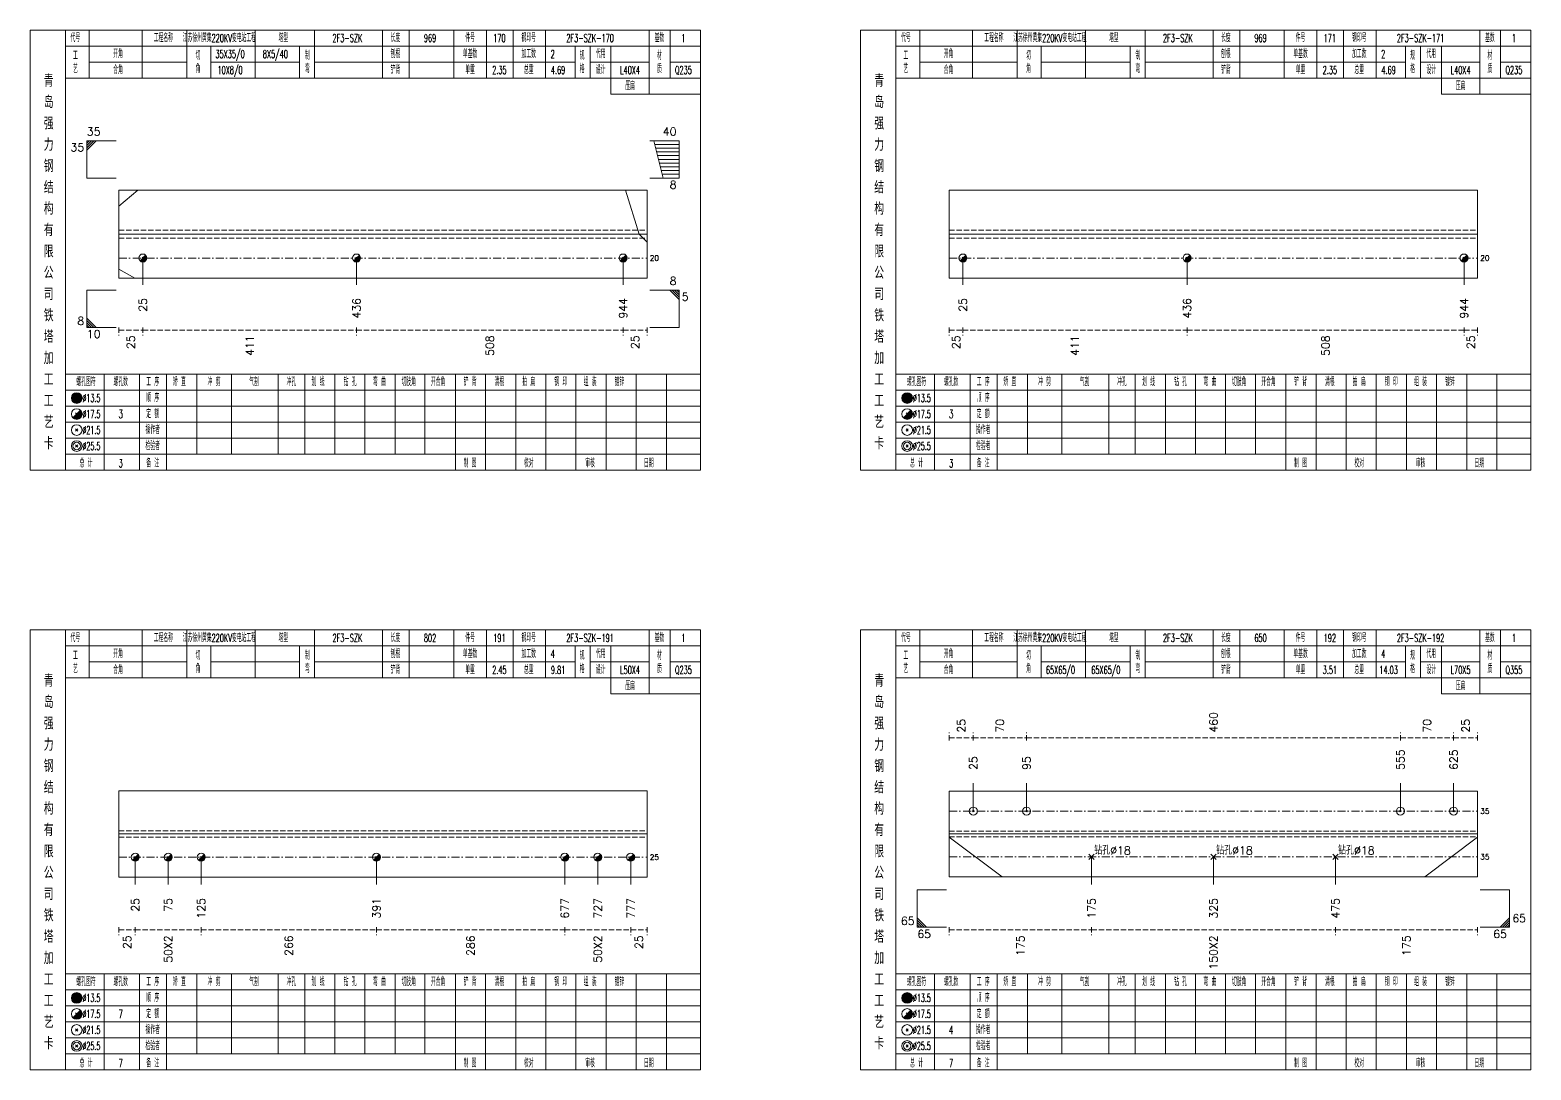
# Model space of a CAD drawing. Extents: x 0 to 4623, y -1159 to 4890.
# Drawn here: x 2803 to 3365, y 3825 to 4215 of the extents above; entities that cross this region are included whole.
import ezdxf
from ezdxf.enums import TextEntityAlignment as Align

# ---------------------------------------------------------------- set-up
doc = ezdxf.new("R2010")
doc.units = 0
doc.header["$MEASUREMENT"] = 0
doc.linetypes.add('一点画线', pattern=[5.2, 3, -1, 0.2, -1])
doc.linetypes.add('虚线', pattern=[2.75, 2, -0.75])
doc.layers.get('0').update_dxf_attribs({"linetype": 'CONTINUOUS', "lineweight": 25})
for name, color, linetype, lineweight in [('1', 7, 'CONTINUOUS', 25), ('4', 7, 'CONTINUOUS', 25), ('5', 7, 'CONTINUOUS', 25)]:
    doc.layers.add(name, color=color, linetype=linetype, lineweight=lineweight)
doc.styles.get("Standard").update_dxf_attribs({"font": 'simplex.shx', "width": 0.7, "height": 3, "bigfont": 'gbhzfs.shx'})

# ---------------------------------------------------------------- blocks, each defined once
blk = doc.blocks.new('孔17.5')
at = {"layer": '5', "color": 7, "linetype": 'Continuous', "lineweight": 13}
for p, q in [((-0.707, -0.707), (0.707, 0.707)), ((-0.2, 0.2), (0.2, -0.2))]:
    blk.add_line(p, q, dxfattribs=at)
blk.add_circle((0, 0), 1, dxfattribs=at)
for radius in [0.9, 0.8, 0.7, 0.6, 0.5, 0.4, 0.3, 0.2, 0.1]:
    blk.add_arc((0, 0), radius, 225, 45, dxfattribs=at)
blk = doc.blocks.new('孔21.5')
at = {"layer": '5', "color": 7, "linetype": 'Continuous', "lineweight": 13}
for p, q in [((-0.2, -0.2), (0.2, 0.2)), ((-0.2, 0.2), (0.2, -0.2))]:
    blk.add_line(p, q, dxfattribs=at)
blk.add_circle((0, 0), 1, dxfattribs=at)

msp = doc.modelspace()

# ---------------------------------------------------------------- linework, layer by layer
at = {"color": 7, "linetype": 'Continuous', "lineweight": 13}
for p, q in [((2823.9, 4173.5), (2834.9, 4173.5)), ((2823.9, 4159.5), (2823.9, 4173.5)), ((2824.775, 4173.5), (2823.9, 4172.625)), ((2825.65, 4173.5), (2823.9, 4171.75)), ((2826.525, 4173.5), (2823.9, 4170.875)), ((2827.4, 4173.5), (2823.9, 4170)), ((3046, 4173.5), (3035, 4173.5)), ((3040, 4159.5), (3036.5, 4173.5)), ((3046, 4172.1), (3036.85, 4172.1)), ((3046, 4170.7), (3037.2, 4170.7)), ((3046, 4159.5), (3046, 4173.5)), ((3046, 4169.3), (3037.55, 4169.3)), ((3046, 4167.9), (3037.9, 4167.9)), ((3046, 4166.5), (3038.25, 4166.5)), ((3046, 4165.1), (3038.6, 4165.1)), ((2823.9, 4159.5), (2834.9, 4159.5)), ((3046, 4159.5), (3035, 4159.5)), ((3046, 4163.7), (3038.95, 4163.7)), ((3046, 4162.3), (3039.3, 4162.3)), ((3046, 4160.9), (3039.65, 4160.9)), ((2835.9, 4149), (2843.055, 4155)), ((3031, 4138.5), (3025.822, 4155)), ((3034, 4135.5), (3031, 4138.5)), ((2844.9, 4129.5), (2844.9, 4119.5)), ((2925.035, 4129.5), (2925.035, 4119.5)), ((3025, 4129.5), (3025, 4119.5)), ((3152.411, 4129.5), (3152.411, 4119.5)), ((3236.435, 4129.5), (3236.435, 4119.5)), ((3340.289, 4129.5), (3340.289, 4119.5)), ((2835.9, 4125.3), (2841.9, 4122)), ((2823.9, 4117.5), (2834.9, 4117.5)), ((2823.9, 4117.5), (2823.9, 4103.5)), ((3046, 4117.5), (3035, 4117.5)), ((3042.5, 4117.5), (3046, 4114)), ((3043.375, 4117.5), (3046, 4114.875)), ((3044.25, 4117.5), (3046, 4115.75)), ((3045.125, 4117.5), (3046, 4116.625)), ((3046, 4117.5), (3046, 4103.5)), ((2827.4, 4103.5), (2823.9, 4107)), ((2826.525, 4103.5), (2823.9, 4106.125)), ((2825.65, 4103.5), (2823.9, 4105.25)), ((2824.775, 4103.5), (2823.9, 4104.375)), ((2823.9, 4103.5), (2834.9, 4103.5)), ((3046, 4103.5), (3035, 4103.5)), ((3156.3, 3922.071), (3156.3, 3932.5)), ((3176.253, 3922.071), (3176.253, 3932.5)), ((3316.447, 3922.071), (3316.447, 3932.5)), ((3336.4, 3922.071), (3336.4, 3932.5)), ((3147.3, 3912.352), (3167.11, 3897.429)), ((3345.4, 3912.352), (3325.59, 3897.429)), ((2842.075, 3904.8), (2842.075, 3894.5)), ((2854.426, 3904.8), (2854.426, 3894.5)), ((2866.776, 3904.8), (2866.776, 3894.5)), ((2932.48, 3904.8), (2932.48, 3894.5)), ((3003.124, 3904.8), (3003.124, 3894.5)), ((3015.474, 3904.8), (3015.474, 3894.5)), ((3027.825, 3904.8), (3027.825, 3894.5)), ((3200.635, 3904.929), (3200.635, 3894.5)), ((3246.35, 3904.929), (3246.35, 3894.5)), ((3292.065, 3904.929), (3292.065, 3894.5)), ((3135.3, 3892.5), (3146.3, 3892.5)), ((3135.3, 3892.5), (3135.3, 3878.5)), ((3357.4, 3892.5), (3346.4, 3892.5)), ((3357.4, 3892.5), (3357.4, 3878.5)), ((3138.8, 3878.5), (3135.3, 3882)), ((3137.925, 3878.5), (3135.3, 3881.125)), ((3137.05, 3878.5), (3135.3, 3880.25)), ((3136.175, 3878.5), (3135.3, 3879.375)), ((3135.3, 3878.5), (3146.3, 3878.5)), ((3357.4, 3878.5), (3346.4, 3878.5)), ((3353.9, 3878.5), (3357.4, 3882)), ((3354.775, 3878.5), (3357.4, 3881.125)), ((3355.65, 3878.5), (3357.4, 3880.25)), ((3356.525, 3878.5), (3357.4, 3879.375))]:
    msp.add_line(p, q, dxfattribs=at)
at = {"color": 7, "linetype": 'Continuous', "lineweight": 18}
for p, q in [((2835.9, 4155), (2835.9, 4122)), ((2835.9, 4155), (3034, 4155)), ((3034, 4155), (3034, 4122)), ((3147.3, 4155), (3147.3, 4122)), ((3147.3, 4155), (3345.4, 4155)), ((3345.4, 4155), (3345.4, 4122)), ((2835.9, 4138.5), (3034, 4138.5)), ((3147.3, 4138.5), (3345.4, 4138.5)), ((2835.9, 3929.7), (2835.9, 3897.3)), ((2835.9, 3929.7), (3034, 3929.7)), ((3034, 3929.7), (3034, 3897.3)), ((3147.3, 3929.571), (3147.3, 3897.429)), ((3147.3, 3929.571), (3345.4, 3929.571)), ((3345.4, 3929.571), (3345.4, 3897.429)), ((2835.9, 3913.5), (3034, 3913.5)), ((3147.3, 3913.5), (3345.4, 3913.5))]:
    msp.add_line(p, q, dxfattribs=at)
at = {"color": 1, "linetype": '虚线', "lineweight": 18}
for p, q in [((2835.9, 4140), (3034, 4140)), ((2835.9, 4137), (3034, 4137)), ((3147.3, 4140), (3345.4, 4140)), ((3147.3, 4137), (3345.4, 4137)), ((2835.9, 3914.7), (3034, 3914.7)), ((2835.9, 3912.3), (3034, 3912.3)), ((3147.3, 3914.571), (3345.4, 3914.571)), ((3147.3, 3912.429), (3345.4, 3912.429))]:
    msp.add_line(p, q, dxfattribs=at)
at = {"color": 3, "linetype": '一点画线', "lineweight": 13}
for p, q in [((2835.9, 4129.5), (3034, 4129.5)), ((3147.3, 4129.5), (3345.4, 4129.5)), ((3147.3, 3922.071), (3345.4, 3922.071)), ((2835.9, 3904.8), (3034, 3904.8)), ((3147.3, 3904.929), (3345.4, 3904.929))]:
    msp.add_line(p, q, dxfattribs=at)
at = {"color": 8, "linetype": '虚线', "lineweight": 9}
for p, q in [((2835.9, 4103.5), (2835.9, 4100.5)), ((2844.9, 4103.5), (2844.9, 4100.5)), ((2844.9, 4103.5), (2844.9, 4100.5)), ((2925.035, 4103.5), (2925.035, 4100.5)), ((2925.035, 4103.5), (2925.035, 4100.5)), ((3025, 4103.5), (3025, 4100.5)), ((3025, 4103.5), (3025, 4100.5)), ((3034, 4103.5), (3034, 4100.5)), ((3147.3, 4103.5), (3147.3, 4100.5)), ((3152.411, 4103.5), (3152.411, 4100.5)), ((3152.411, 4103.5), (3152.411, 4100.5)), ((3236.435, 4103.5), (3236.435, 4100.5)), ((3236.435, 4103.5), (3236.435, 4100.5)), ((3340.289, 4103.5), (3340.289, 4100.5)), ((3340.289, 4103.5), (3340.289, 4100.5)), ((3345.4, 4103.5), (3345.4, 4100.5)), ((2835.9, 4102.5), (2844.9, 4102.5)), ((2844.9, 4102.5), (2925.035, 4102.5)), ((2925.035, 4102.5), (3025, 4102.5)), ((3025, 4102.5), (3034, 4102.5)), ((3147.3, 4102.5), (3152.411, 4102.5)), ((3152.411, 4102.5), (3236.435, 4102.5)), ((3236.435, 4102.5), (3340.289, 4102.5)), ((3340.289, 4102.5), (3345.4, 4102.5)), ((3147.3, 3948.5), (3147.3, 3951.5)), ((3156.3, 3948.5), (3156.3, 3951.5)), ((3156.3, 3948.5), (3156.3, 3951.5)), ((3176.253, 3948.5), (3176.253, 3951.5)), ((3176.253, 3948.5), (3176.253, 3951.5)), ((3316.447, 3948.5), (3316.447, 3951.5)), ((3316.447, 3948.5), (3316.447, 3951.5)), ((3336.4, 3948.5), (3336.4, 3951.5)), ((3336.4, 3948.5), (3336.4, 3951.5)), ((3345.4, 3948.5), (3345.4, 3951.5)), ((3147.3, 3949.5), (3156.3, 3949.5)), ((3156.3, 3949.5), (3176.253, 3949.5)), ((3176.253, 3949.5), (3316.447, 3949.5)), ((3316.447, 3949.5), (3336.4, 3949.5)), ((3336.4, 3949.5), (3345.4, 3949.5)), ((2835.9, 3878.5), (2835.9, 3875.5)), ((2842.075, 3878.5), (2842.075, 3875.5)), ((2842.075, 3878.5), (2842.075, 3875.5)), ((2866.776, 3878.5), (2866.776, 3875.5)), ((2866.776, 3878.5), (2866.776, 3875.5)), ((2932.48, 3878.5), (2932.48, 3875.5)), ((2932.48, 3878.5), (2932.48, 3875.5)), ((3003.124, 3878.5), (3003.124, 3875.5)), ((3003.124, 3878.5), (3003.124, 3875.5)), ((3027.825, 3878.5), (3027.825, 3875.5)), ((3027.825, 3878.5), (3027.825, 3875.5)), ((3034, 3878.5), (3034, 3875.5)), ((3147.3, 3878.5), (3147.3, 3875.5)), ((3200.635, 3878.5), (3200.635, 3875.5)), ((3200.635, 3878.5), (3200.635, 3875.5)), ((3292.065, 3878.5), (3292.065, 3875.5)), ((3292.065, 3878.5), (3292.065, 3875.5)), ((3345.4, 3878.5), (3345.4, 3875.5)), ((2835.9, 3877.5), (2842.075, 3877.5)), ((2842.075, 3877.5), (2866.776, 3877.5)), ((2866.776, 3877.5), (2932.48, 3877.5)), ((2932.48, 3877.5), (3003.124, 3877.5)), ((3003.124, 3877.5), (3027.825, 3877.5)), ((3027.825, 3877.5), (3034, 3877.5)), ((3147.3, 3877.5), (3200.635, 3877.5)), ((3200.635, 3877.5), (3292.065, 3877.5)), ((3292.065, 3877.5), (3345.4, 3877.5))]:
    msp.add_line(p, q, dxfattribs=at)
at = {"layer": '1', "color": 7, "linetype": 'Continuous', "lineweight": 18}
for p, q in [((2835.9, 4122), (3034, 4122)), ((3147.3, 4122), (3345.4, 4122)), ((2835.9, 3897.3), (3034, 3897.3)), ((3147.3, 3897.429), (3345.4, 3897.429))]:
    msp.add_line(p, q, dxfattribs=at)
at = {"layer": '1', "color": 7, "linetype": 'Continuous', "lineweight": 13}
for p, q in [((3199.635, 3903.929), (3201.635, 3905.929)), ((3199.635, 3905.929), (3201.635, 3903.929)), ((3245.35, 3903.929), (3247.35, 3905.929)), ((3245.35, 3905.929), (3247.35, 3903.929)), ((3291.065, 3903.929), (3293.065, 3905.929)), ((3291.065, 3905.929), (3293.065, 3903.929))]:
    msp.add_line(p, q, dxfattribs=at)
at = {"layer": '4', "color": 1, "linetype": 'Continuous', "lineweight": 18}
for p, q in [((2815.9, 4050), (2815.9, 4215)), ((2824.8, 4197), (2824.8, 4215)), ((2844.6, 4197), (2844.6, 4215)), ((2861.4, 4197), (2861.4, 4215)), ((2887, 4197), (2887, 4215)), ((2909.3, 4197), (2909.3, 4215)), ((2934.8, 4197), (2934.8, 4215)), ((2944.8, 4197), (2944.8, 4215)), ((2961.5, 4197), (2961.5, 4215)), ((2973.7, 4197), (2973.7, 4215)), ((2983.7, 4197), (2983.7, 4215)), ((2995.9, 4197), (2995.9, 4215)), ((3034.8, 4191), (3034.8, 4215)), ((3042.6, 4197), (3042.6, 4215)), ((3127.3, 4050), (3127.3, 4215)), ((3136.2, 4197), (3136.2, 4215)), ((3156, 4197), (3156, 4215)), ((3172.8, 4197), (3172.8, 4215)), ((3198.4, 4197), (3198.4, 4215)), ((3220.7, 4197), (3220.7, 4215)), ((3246.2, 4197), (3246.2, 4215)), ((3256.2, 4197), (3256.2, 4215)), ((3272.9, 4197), (3272.9, 4215)), ((3285.1, 4197), (3285.1, 4215)), ((3295.1, 4197), (3295.1, 4215)), ((3307.3, 4197), (3307.3, 4215)), ((3346.2, 4191), (3346.2, 4215)), ((3354, 4197), (3354, 4215)), ((2815.9, 4209), (3054, 4209)), ((2870.4, 4197), (2870.4, 4209)), ((2903.7, 4197), (2903.7, 4209)), ((3007, 4197), (3007, 4209)), ((3012.6, 4197), (3012.6, 4209)), ((3020.4, 4191), (3020.4, 4209)), ((3127.3, 4209), (3365.4, 4209)), ((3181.8, 4197), (3181.8, 4209)), ((3215.1, 4197), (3215.1, 4209)), ((3318.4, 4197), (3318.4, 4209)), ((3324, 4197), (3324, 4209)), ((3331.8, 4191), (3331.8, 4209)), ((2824.8, 4203), (2861.4, 4203)), ((2870.4, 4203), (2903.7, 4203)), ((2909.3, 4203), (3007, 4203)), ((3012.6, 4203), (3034.8, 4203)), ((3042.6, 4203), (3054, 4203)), ((3136.2, 4203), (3172.8, 4203)), ((3181.8, 4203), (3215.1, 4203)), ((3220.7, 4203), (3318.4, 4203)), ((3324, 4203), (3346.2, 4203)), ((3354, 4203), (3365.4, 4203)), ((2815.9, 4197), (3054, 4197)), ((3127.3, 4197), (3365.4, 4197)), ((3020.4, 4191), (3054, 4191)), ((3331.8, 4191), (3365.4, 4191)), ((2815.9, 4086), (3054, 4086)), ((2830.4, 4050), (2830.4, 4086)), ((2843.7, 4050), (2843.7, 4086)), ((2853.8, 4050), (2853.8, 4086)), ((2865.2, 4056), (2865.2, 4086)), ((2878.1, 4056), (2878.1, 4086)), ((2895.7, 4056), (2895.7, 4086)), ((2905.6, 4056), (2905.6, 4086)), ((2916.9, 4056), (2916.9, 4086)), ((2928.2, 4056), (2928.2, 4086)), ((2939.5, 4056), (2939.5, 4086)), ((2950.7, 4056), (2950.7, 4086)), ((2962.1, 4056), (2962.1, 4086)), ((2973.4, 4056), (2973.4, 4086)), ((2984.7, 4056), (2984.7, 4086)), ((2996, 4056), (2996, 4086)), ((3007.3, 4056), (3007.3, 4086)), ((3018.6, 4056), (3018.6, 4086)), ((3029.9, 4056), (3029.9, 4086)), ((3041.2, 4056), (3041.2, 4086)), ((3127.3, 4086), (3365.4, 4086)), ((3141.8, 4050), (3141.8, 4086)), ((3155.1, 4050), (3155.1, 4086)), ((3165.2, 4050), (3165.2, 4086)), ((3176.6, 4056), (3176.6, 4086)), ((3189.5, 4056), (3189.5, 4086)), ((3207.1, 4056), (3207.1, 4086)), ((3217, 4056), (3217, 4086)), ((3228.3, 4056), (3228.3, 4086)), ((3239.6, 4056), (3239.6, 4086)), ((3250.9, 4056), (3250.9, 4086)), ((3262.1, 4056), (3262.1, 4086)), ((3273.5, 4056), (3273.5, 4086)), ((3284.8, 4056), (3284.8, 4086)), ((3296.1, 4056), (3296.1, 4086)), ((3307.4, 4056), (3307.4, 4086)), ((3318.7, 4056), (3318.7, 4086)), ((3330, 4056), (3330, 4086)), ((3341.3, 4056), (3341.3, 4086)), ((3352.6, 4056), (3352.6, 4086)), ((2815.9, 4080), (3054, 4080)), ((3127.3, 4080), (3365.4, 4080)), ((2815.9, 4074), (3054, 4074)), ((3127.3, 4074), (3365.4, 4074)), ((2815.9, 4068), (3054, 4068)), ((3127.3, 4068), (3365.4, 4068)), ((2815.9, 4062), (3054, 4062)), ((3127.3, 4062), (3365.4, 4062)), ((2815.9, 4056), (3054, 4056)), ((2962.1, 4050), (2962.1, 4056)), ((2973.4, 4050), (2973.4, 4056)), ((2984.7, 4050), (2984.7, 4056)), ((2996, 4050), (2996, 4056)), ((3007.3, 4050), (3007.3, 4056)), ((3018.6, 4050), (3018.6, 4056)), ((3029.9, 4050), (3029.9, 4056)), ((3041.2, 4050), (3041.2, 4056)), ((3127.3, 4056), (3365.4, 4056)), ((3273.5, 4050), (3273.5, 4056)), ((3284.8, 4050), (3284.8, 4056)), ((3296.1, 4050), (3296.1, 4056)), ((3307.4, 4050), (3307.4, 4056)), ((3318.7, 4050), (3318.7, 4056)), ((3330, 4050), (3330, 4056)), ((3341.3, 4050), (3341.3, 4056)), ((3352.6, 4050), (3352.6, 4056)), ((2815.9, 3825), (2815.9, 3990)), ((2824.8, 3972), (2824.8, 3990)), ((2844.6, 3972), (2844.6, 3990)), ((2861.4, 3972), (2861.4, 3990)), ((2887, 3972), (2887, 3990)), ((2909.3, 3972), (2909.3, 3990)), ((2934.8, 3972), (2934.8, 3990)), ((2944.8, 3972), (2944.8, 3990)), ((2961.5, 3972), (2961.5, 3990)), ((2973.7, 3972), (2973.7, 3990)), ((2983.7, 3972), (2983.7, 3990)), ((2995.9, 3972), (2995.9, 3990)), ((3034.8, 3966), (3034.8, 3990)), ((3042.6, 3972), (3042.6, 3990)), ((3127.3, 3825), (3127.3, 3990)), ((3136.2, 3972), (3136.2, 3990)), ((3156, 3972), (3156, 3990)), ((3172.8, 3972), (3172.8, 3990)), ((3198.4, 3972), (3198.4, 3990)), ((3220.7, 3972), (3220.7, 3990)), ((3246.2, 3972), (3246.2, 3990)), ((3256.2, 3972), (3256.2, 3990)), ((3272.9, 3972), (3272.9, 3990)), ((3285.1, 3972), (3285.1, 3990)), ((3295.1, 3972), (3295.1, 3990)), ((3307.3, 3972), (3307.3, 3990)), ((3346.2, 3966), (3346.2, 3990)), ((3354, 3972), (3354, 3990)), ((2815.9, 3984), (3054, 3984)), ((2870.4, 3972), (2870.4, 3984)), ((2903.7, 3972), (2903.7, 3984)), ((3007, 3972), (3007, 3984)), ((3012.6, 3972), (3012.6, 3984)), ((3020.4, 3966), (3020.4, 3984)), ((3127.3, 3984), (3365.4, 3984)), ((3181.8, 3972), (3181.8, 3984)), ((3215.1, 3972), (3215.1, 3984)), ((3318.4, 3972), (3318.4, 3984)), ((3324, 3972), (3324, 3984)), ((3331.8, 3966), (3331.8, 3984)), ((2824.8, 3978), (2861.4, 3978)), ((2870.4, 3978), (2903.7, 3978)), ((2909.3, 3978), (3007, 3978)), ((3012.6, 3978), (3034.8, 3978)), ((3042.6, 3978), (3054, 3978)), ((3136.2, 3978), (3172.8, 3978)), ((3181.8, 3978), (3215.1, 3978)), ((3220.7, 3978), (3318.4, 3978)), ((3324, 3978), (3346.2, 3978)), ((3354, 3978), (3365.4, 3978)), ((2815.9, 3972), (3054, 3972)), ((3127.3, 3972), (3365.4, 3972)), ((3020.4, 3966), (3054, 3966)), ((3331.8, 3966), (3365.4, 3966)), ((2815.9, 3861), (3054, 3861)), ((2830.4, 3825), (2830.4, 3861)), ((2843.7, 3825), (2843.7, 3861)), ((2853.8, 3825), (2853.8, 3861)), ((2865.2, 3831), (2865.2, 3861)), ((2878.1, 3831), (2878.1, 3861)), ((2895.7, 3831), (2895.7, 3861)), ((2905.6, 3831), (2905.6, 3861)), ((2916.9, 3831), (2916.9, 3861)), ((2928.2, 3831), (2928.2, 3861)), ((2939.5, 3831), (2939.5, 3861)), ((2950.7, 3831), (2950.7, 3861)), ((2962.1, 3831), (2962.1, 3861)), ((2973.4, 3831), (2973.4, 3861)), ((2984.7, 3831), (2984.7, 3861)), ((2996, 3831), (2996, 3861)), ((3007.3, 3831), (3007.3, 3861)), ((3018.6, 3831), (3018.6, 3861)), ((3029.9, 3831), (3029.9, 3861)), ((3041.2, 3831), (3041.2, 3861)), ((3127.3, 3861), (3365.4, 3861)), ((3141.8, 3825), (3141.8, 3861)), ((3155.1, 3825), (3155.1, 3861)), ((3165.2, 3825), (3165.2, 3861)), ((3176.6, 3831), (3176.6, 3861)), ((3189.5, 3831), (3189.5, 3861)), ((3207.1, 3831), (3207.1, 3861)), ((3217, 3831), (3217, 3861)), ((3228.3, 3831), (3228.3, 3861)), ((3239.6, 3831), (3239.6, 3861)), ((3250.9, 3831), (3250.9, 3861)), ((3262.1, 3831), (3262.1, 3861)), ((3273.5, 3831), (3273.5, 3861)), ((3284.8, 3831), (3284.8, 3861)), ((3296.1, 3831), (3296.1, 3861)), ((3307.4, 3831), (3307.4, 3861)), ((3318.7, 3831), (3318.7, 3861)), ((3330, 3831), (3330, 3861)), ((3341.3, 3831), (3341.3, 3861)), ((3352.6, 3831), (3352.6, 3861)), ((2815.9, 3855), (3054, 3855)), ((3127.3, 3855), (3365.4, 3855)), ((2815.9, 3849), (3054, 3849)), ((3127.3, 3849), (3365.4, 3849)), ((2815.9, 3843), (3054, 3843)), ((3127.3, 3843), (3365.4, 3843)), ((2815.9, 3837), (3054, 3837)), ((3127.3, 3837), (3365.4, 3837)), ((2815.9, 3831), (3054, 3831)), ((2962.1, 3825), (2962.1, 3831)), ((2973.4, 3825), (2973.4, 3831)), ((2984.7, 3825), (2984.7, 3831)), ((2996, 3825), (2996, 3831)), ((3007.3, 3825), (3007.3, 3831)), ((3018.6, 3825), (3018.6, 3831)), ((3029.9, 3825), (3029.9, 3831)), ((3041.2, 3825), (3041.2, 3831)), ((3127.3, 3831), (3365.4, 3831)), ((3273.5, 3825), (3273.5, 3831)), ((3284.8, 3825), (3284.8, 3831)), ((3296.1, 3825), (3296.1, 3831)), ((3307.4, 3825), (3307.4, 3831)), ((3318.7, 3825), (3318.7, 3831)), ((3330, 3825), (3330, 3831)), ((3341.3, 3825), (3341.3, 3831)), ((3352.6, 3825), (3352.6, 3831))]:
    msp.add_line(p, q, dxfattribs=at)
at = {"layer": '4', "color": 7, "linetype": 'Continuous', "lineweight": 13}
for p, q in [((2819.9, 4076.8), (2820.3, 4077.2)), ((2820.3, 4076.8), (2819.9, 4077.2)), ((3131.3, 4076.8), (3131.7, 4077.2)), ((3131.7, 4076.8), (3131.3, 4077.2)), ((2818.686, 4069.586), (2821.514, 4072.414)), ((2819.7, 4071.4), (2820.5, 4070.6)), ((3130.086, 4069.586), (3132.914, 4072.414)), ((3131.1, 4071.4), (3131.9, 4070.6)), ((2819.7, 4064.6), (2820.5, 4065.4)), ((2819.7, 4065.4), (2820.5, 4064.6)), ((3131.1, 4064.6), (3131.9, 4065.4)), ((3131.1, 4065.4), (3131.9, 4064.6)), ((2819.7, 4058.6), (2820.5, 4059.4)), ((2819.7, 4059.4), (2820.5, 4058.6)), ((3131.1, 4058.6), (3131.9, 4059.4)), ((3131.1, 4059.4), (3131.9, 4058.6)), ((2819.9, 3851.8), (2820.3, 3852.2)), ((2820.3, 3851.8), (2819.9, 3852.2)), ((3131.3, 3851.8), (3131.7, 3852.2)), ((3131.7, 3851.8), (3131.3, 3852.2)), ((2818.686, 3844.586), (2821.514, 3847.414)), ((2819.7, 3846.4), (2820.5, 3845.6)), ((3130.086, 3844.586), (3132.914, 3847.414)), ((3131.1, 3846.4), (3131.9, 3845.6)), ((2819.7, 3839.6), (2820.5, 3840.4)), ((2819.7, 3840.4), (2820.5, 3839.6)), ((3131.1, 3839.6), (3131.9, 3840.4)), ((3131.1, 3840.4), (3131.9, 3839.6)), ((2819.7, 3833.6), (2820.5, 3834.4)), ((2819.7, 3834.4), (2820.5, 3833.6)), ((3131.1, 3833.6), (3131.9, 3834.4)), ((3131.1, 3834.4), (3131.9, 3833.6))]:
    msp.add_line(p, q, dxfattribs=at)
at = {"layer": '4', "color": 1, "linetype": 'Continuous', "lineweight": 18}
for points in [[(2802.6, 4215), (2802.6, 4050), (3054, 4050), (3054, 4215)], [(3114, 4215), (3114, 4050), (3365.4, 4050), (3365.4, 4215)], [(2802.6, 3990), (2802.6, 3825), (3054, 3825), (3054, 3990)], [(3114, 3990), (3114, 3825), (3365.4, 3825), (3365.4, 3990)]]:
    msp.add_lwpolyline(points, close=True, dxfattribs=at)
at = {"layer": '4', "color": 7, "linetype": 'Continuous', "lineweight": 13}
for centre, radius in [((2820.1, 4077), 2), ((2820.1, 4077), 1.8), ((2820.1, 4077), 1.6), ((2820.1, 4077), 1.4), ((2820.1, 4077), 1.2), ((2820.1, 4077), 1), ((2820.1, 4077), 0.8), ((2820.1, 4077), 0.6), ((2820.1, 4077), 0.4), ((2820.1, 4077), 0.2), ((3131.5, 4077), 2), ((3131.5, 4077), 1.8), ((3131.5, 4077), 1.6), ((3131.5, 4077), 1.4), ((3131.5, 4077), 1.2), ((3131.5, 4077), 1), ((3131.5, 4077), 0.8), ((3131.5, 4077), 0.6), ((3131.5, 4077), 0.4), ((3131.5, 4077), 0.2), ((2820.1, 4071), 2), ((3131.5, 4071), 2), ((2820.1, 4065), 2), ((3131.5, 4065), 2), ((2820.1, 4059), 2), ((2820.1, 4059), 1.4), ((3131.5, 4059), 2), ((3131.5, 4059), 1.4), ((2820.1, 3852), 2), ((2820.1, 3852), 1.8), ((2820.1, 3852), 1.6), ((2820.1, 3852), 1.4), ((2820.1, 3852), 1.2), ((2820.1, 3852), 1), ((2820.1, 3852), 0.8), ((2820.1, 3852), 0.6), ((2820.1, 3852), 0.4), ((2820.1, 3852), 0.2), ((3131.5, 3852), 2), ((3131.5, 3852), 1.8), ((3131.5, 3852), 1.6), ((3131.5, 3852), 1.4), ((3131.5, 3852), 1.2), ((3131.5, 3852), 1), ((3131.5, 3852), 0.8), ((3131.5, 3852), 0.6), ((3131.5, 3852), 0.4), ((3131.5, 3852), 0.2), ((2820.1, 3846), 2), ((3131.5, 3846), 2), ((2820.1, 3840), 2), ((3131.5, 3840), 2), ((2820.1, 3834), 2), ((2820.1, 3834), 1.4), ((3131.5, 3834), 2), ((3131.5, 3834), 1.4)]:
    msp.add_circle(centre, radius, dxfattribs=at)
for centre, radius in [((2820.1, 4071), 1.8), ((2820.1, 4071), 1.6), ((2820.1, 4071), 1.4), ((2820.1, 4071), 1.2), ((2820.1, 4071), 1), ((2820.1, 4071), 0.8), ((2820.1, 4071), 0.6), ((2820.1, 4071), 0.4), ((2820.1, 4071), 0.2), ((3131.5, 4071), 1.8), ((3131.5, 4071), 1.6), ((3131.5, 4071), 1.4), ((3131.5, 4071), 1.2), ((3131.5, 4071), 1), ((3131.5, 4071), 0.8), ((3131.5, 4071), 0.6), ((3131.5, 4071), 0.4), ((3131.5, 4071), 0.2), ((2820.1, 3846), 1.8), ((2820.1, 3846), 1.6), ((2820.1, 3846), 1.4), ((2820.1, 3846), 1.2), ((2820.1, 3846), 1), ((2820.1, 3846), 0.8), ((2820.1, 3846), 0.6), ((2820.1, 3846), 0.4), ((2820.1, 3846), 0.2), ((3131.5, 3846), 1.8), ((3131.5, 3846), 1.6), ((3131.5, 3846), 1.4), ((3131.5, 3846), 1.2), ((3131.5, 3846), 1), ((3131.5, 3846), 0.8), ((3131.5, 3846), 0.6), ((3131.5, 3846), 0.4), ((3131.5, 3846), 0.2)]:
    msp.add_arc(centre, radius, 225, 45, dxfattribs=at)

# ---------------------------------------------------------------- block references
at = {"color": 7, "linetype": 'Continuous', "lineweight": 13, "xscale": 1.5, "yscale": 1.5, "zscale": 1.5}
for p in [(3156.3, 3922.071), (3176.253, 3922.071), (3316.447, 3922.071), (3336.4, 3922.071)]:
    msp.add_blockref('孔21.5', p, dxfattribs=at)
at = {"layer": '1', "color": 7, "linetype": 'Continuous', "lineweight": 13, "xscale": 1.5, "yscale": 1.5, "zscale": 1.5}
for p in [(2844.9, 4129.5), (2925.035, 4129.5), (3025, 4129.5), (3152.411, 4129.5), (3236.435, 4129.5), (3340.289, 4129.5), (2842.075, 3904.8), (2854.426, 3904.8), (2866.776, 3904.8), (2932.48, 3904.8), (3003.124, 3904.8), (3015.474, 3904.8), (3027.825, 3904.8)]:
    msp.add_blockref('孔17.5', p, dxfattribs=at)

# ---------------------------------------------------------------- texts
at = {"color": 7, "linetype": 'Continuous', "lineweight": 13}
for s, p in [('35', (2823.9, 4174.5)), ('65', (3358.4, 3879.5))]:
    msp.add_text(s, height=3, dxfattribs=at).set_placement(p, align=Align.BOTTOM_LEFT)
for s, p in [('40', (3045, 4174.5)), ('8', (3045, 4118.5)), ('8', (2822.9, 4103.5)), ('65', (3134.3, 3878.5))]:
    msp.add_text(s, height=3, dxfattribs=at).set_placement(p, align=Align.BOTTOM_RIGHT)
for s, p in [('35', (2822.9, 4172.5)), ('8', (3045, 4158.5)), ('65', (3356.4, 3877.5))]:
    msp.add_text(s, height=3, dxfattribs=at).set_placement(p, align=Align.TOP_RIGHT)
for s, p in [('20', (3035, 4129.5)), ('20', (3346.4, 4129.5)), ('35', (3346.4, 3922.071)), ('35', (3346.4, 3904.929)), ('25', (3035, 3904.8))]:
    msp.add_text(s, height=2, dxfattribs=at).set_placement(p, align=Align.MIDDLE_LEFT)
for s, p in [('5', (3047, 4116.5)), ('10', (2823.9, 4102.5)), ('65', (3135.3, 3877.5))]:
    msp.add_text(s, height=3, dxfattribs=at).set_placement(p, align=Align.TOP_LEFT)
at = {"color": 8, "linetype": 'Continuous', "lineweight": 9}
for s, p in [('25', (2840.4, 4100.5)), ('411', (2884.967, 4100.5)), ('508', (2975.017, 4100.5)), ('25', (3029.5, 4100.5)), ('25', (3149.855, 4100.5)), ('411', (3194.423, 4100.5)), ('508', (3288.362, 4100.5)), ('25', (3342.845, 4100.5)), ('25', (2838.988, 3875.5)), ('50X2', (2854.426, 3875.5)), ('266', (2899.628, 3875.5)), ('286', (2967.802, 3875.5)), ('50X2', (3015.474, 3875.5)), ('25', (3030.912, 3875.5)), ('175', (3173.967, 3875.5)), ('150X2', (3246.35, 3875.5)), ('175', (3318.733, 3875.5))]:
    msp.add_text(s, height=3, rotation=90, dxfattribs=at).set_placement(p, align=Align.MIDDLE_RIGHT)
for s, p in [('460', (3246.35, 3951.5)), ('25', (3151.8, 3951.5)), ('70', (3166.277, 3951.5)), ('70', (3326.423, 3951.5)), ('25', (3340.9, 3951.5))]:
    msp.add_text(s, height=3, rotation=90, dxfattribs=at).set_placement(p, align=Align.MIDDLE_LEFT)
at = {"color": 7, "linetype": 'Continuous', "lineweight": 13}
for s, p in [('25', (3156.3, 3937.5)), ('95', (3176.253, 3937.5)), ('555', (3316.447, 3937.5)), ('625', (3336.4, 3937.5))]:
    msp.add_text(s, height=3, rotation=90, dxfattribs=at).set_placement(p, align=Align.MIDDLE_LEFT)
at = {"layer": '1', "color": 7, "linetype": 'Continuous', "lineweight": 13}
for s, p in [('25', (2844.9, 4114.5)), ('436', (2925.035, 4114.5)), ('944', (3025, 4114.5)), ('25', (3152.411, 4114.5)), ('436', (3236.435, 4114.5)), ('944', (3340.289, 4114.5)), ('25', (2842.075, 3889.5)), ('75', (2854.426, 3889.5)), ('125', (2866.776, 3889.5)), ('677', (3003.124, 3889.5)), ('727', (3015.474, 3889.5)), ('777', (3027.825, 3889.5)), ('175', (3200.635, 3889.5)), ('325', (3246.35, 3889.5)), ('475', (3292.065, 3889.5)), ('391', (2932.48, 3889.5))]:
    msp.add_text(s, height=3, rotation=90, dxfattribs=at).set_placement(p, align=Align.MIDDLE_RIGHT)
for p in [(3201.635, 3904.929), (3247.35, 3904.929), (3293.065, 3904.929)]:
    msp.add_text('钻孔%%c18', height=3, dxfattribs=at).set_placement(p, align=Align.BOTTOM_LEFT)
at = {"layer": '4', "color": 1, "linetype": 'Continuous', "lineweight": 13}
for s, height, width, p in [('代号', 3, 0.6, (2819.6, 4212)), ('工程名称', 3, 0.6, (2852.6, 4212)), ('江苏徐州黄集220KV变电站工程', 3, 0.6, (2873.6, 4212)), ('塔型', 3, 0.6, (2897.6, 4212)), ('2F3-SZK', 3, 0.6, (2921.6, 4212)), ('长度', 3, 0.6, (2939.6, 4212)), ('969', 3, 0.6, (2952.6, 4212)), ('件号', 3, 0.6, (2967.6, 4212)), ('170', 3, 0.6, (2978.6, 4212)), ('钢印号', 3, 0.6, (2989.6, 4212)), ('2F3-SZK-170', 3, 0.6, (3012.6, 4212)), ('基数', 3, 0.6, (3038.6, 4212)), ('1', 3, 0.6, (3047.6, 4212)), ('代号', 3, 0.6, (3131, 4212)), ('工程名称', 3, 0.6, (3164, 4212)), ('江苏徐州黄集220KV变电站工程', 3, 0.6, (3185, 4212)), ('塔型', 3, 0.6, (3209, 4212)), ('2F3-SZK', 3, 0.6, (3233, 4212)), ('长度', 3, 0.6, (3251, 4212)), ('969', 3, 0.6, (3264, 4212)), ('件号', 3, 0.6, (3279, 4212)), ('171', 3, 0.6, (3290, 4212)), ('钢印号', 3, 0.6, (3301, 4212)), ('2F3-SZK-171', 3, 0.6, (3324, 4212)), ('基数', 3, 0.6, (3350, 4212)), ('1', 3, 0.6, (3359, 4212)), ('工', 3, 0.6, (2819.6, 4205.4)), ('开角', 3, 0.6, (2835.6, 4206)), ('切', 3, 0.6, (2865.6, 4205.4)), ('35X35/0', 3, 0.6, (2877.6, 4206)), ('8X5/40', 3, 0.6, (2894.6, 4206)), ('制', 3, 0.6, (2906.6, 4205.4)), ('刨根', 3, 0.6, (2939.6, 4206)), ('单基数', 3, 0.6, (2967.6, 4206)), ('加工数', 3, 0.6, (2989.6, 4206)), ('2', 3, 0.6, (2998.6, 4206)), ('规', 3, 0.6, (3009.6, 4205.4)), ('代用', 3, 0.6, (3016.6, 4206)), ('材', 3, 0.6, (3038.6, 4205.4)), ('工', 3, 0.6, (3131, 4205.4)), ('开角', 3, 0.6, (3147, 4206)), ('切', 3, 0.6, (3177, 4205.4)), ('制', 3, 0.6, (3218, 4205.4)), ('刨根', 3, 0.6, (3251, 4206)), ('单基数', 3, 0.6, (3279, 4206)), ('加工数', 3, 0.6, (3301, 4206)), ('2', 3, 0.6, (3310, 4206)), ('规', 3, 0.6, (3321, 4205.4)), ('代用', 3, 0.6, (3328, 4206)), ('材', 3, 0.6, (3350, 4205.4)), ('青', 4.6, 0.8, (2809.6, 4196)), ('艺', 3, 0.6, (2819.6, 4200.4)), ('合角', 3, 0.6, (2835.6, 4200)), ('角', 3, 0.6, (2865.6, 4200.4)), ('10X8/0', 3, 0.6, (2877.6, 4200)), ('弯', 3, 0.6, (2906.6, 4200.4)), ('铲背', 3, 0.6, (2939.6, 4200)), ('单重', 3, 0.6, (2967.6, 4200)), ('2.35', 3, 0.6, (2978.6, 4200)), ('总重', 3, 0.6, (2989.6, 4200)), ('4.69', 3, 0.6, (3000.6, 4200)), ('格', 3, 0.6, (3009.6, 4200.4)), ('设计', 3, 0.6, (3016.6, 4200)), ('L40X4', 3, 0.6, (3027.6, 4200)), ('质', 3, 0.6, (3038.6, 4200.4)), ('Q235', 3, 0.6, (3047.6, 4200)), ('青', 4.6, 0.8, (3121, 4196)), ('艺', 3, 0.6, (3131, 4200.4)), ('合角', 3, 0.6, (3147, 4200)), ('角', 3, 0.6, (3177, 4200.4)), ('弯', 3, 0.6, (3218, 4200.4)), ('铲背', 3, 0.6, (3251, 4200)), ('单重', 3, 0.6, (3279, 4200)), ('2.35', 3, 0.6, (3290, 4200)), ('总重', 3, 0.6, (3301, 4200)), ('4.69', 3, 0.6, (3312, 4200)), ('格', 3, 0.6, (3321, 4200.4)), ('设计', 3, 0.6, (3328, 4200)), ('L40X4', 3, 0.6, (3339, 4200)), ('质', 3, 0.6, (3350, 4200.4)), ('Q235', 3, 0.6, (3359, 4200)), ('压扁', 3, 0.6, (3027.6, 4194)), ('压扁', 3, 0.6, (3339, 4194)), ('岛', 4.6, 0.8, (2809.6, 4188)), ('岛', 4.6, 0.8, (3121, 4188)), ('强', 4.6, 0.8, (2809.6, 4180)), ('强', 4.6, 0.8, (3121, 4180)), ('力', 4.6, 0.8, (2809.6, 4172)), ('力', 4.6, 0.8, (3121, 4172)), ('钢', 4.6, 0.8, (2809.6, 4164)), ('钢', 4.6, 0.8, (3121, 4164)), ('结', 4.6, 0.8, (2809.6, 4156)), ('结', 4.6, 0.8, (3121, 4156)), ('构', 4.6, 0.8, (2809.6, 4148)), ('构', 4.6, 0.8, (3121, 4148)), ('有', 4.6, 0.8, (2809.6, 4140)), ('有', 4.6, 0.8, (3121, 4140)), ('限', 4.6, 0.8, (2809.6, 4132)), ('限', 4.6, 0.8, (3121, 4132)), ('公', 4.6, 0.8, (2809.6, 4124)), ('公', 4.6, 0.8, (3121, 4124)), ('司', 4.6, 0.8, (2809.6, 4116)), ('司', 4.6, 0.8, (3121, 4116)), ('铁', 4.6, 0.8, (2809.6, 4108)), ('铁', 4.6, 0.8, (3121, 4108)), ('塔', 4.6, 0.8, (2809.6, 4100)), ('塔', 4.6, 0.8, (3121, 4100)), ('加', 4.6, 0.8, (2809.6, 4092)), ('加', 4.6, 0.8, (3121, 4092)), ('工', 4.6, 0.8, (2809.6, 4084)), ('工', 4.6, 0.8, (3121, 4084)), ('螺孔图符', 3, 0.6, (2823.6, 4083)), ('螺孔数', 3, 0.6, (2836.6, 4083)), ('工 序', 3, 0.6, (2848.6, 4083)), ('矫 直', 3, 0.6, (2858.6, 4083)), ('冲 剪', 3, 0.6, (2871.6, 4083)), ('气割', 3, 0.6, (2886.6, 4083)), ('冲孔', 3, 0.6, (2900.6, 4083)), ('划 线', 3, 0.6, (2910.6, 4083)), ('钻 孔', 3, 0.6, (2922.6, 4083)), ('弯 曲', 3, 0.6, (2933.6, 4083)), ('切肢角', 3, 0.6, (2944.6, 4083)), ('开合角', 3, 0.6, (2955.6, 4083)), ('铲 背', 3, 0.6, (2967.6, 4083)), ('清根', 3, 0.6, (2978.6, 4083)), ('拍 扁', 3, 0.6, (2989.6, 4083)), ('钢 印', 3, 0.6, (3001.6, 4083)), ('组 装', 3, 0.6, (3012.6, 4083)), ('镀锌', 3, 0.6, (3023.6, 4083)), ('螺孔图符', 3, 0.6, (3135, 4083)), ('螺孔数', 3, 0.6, (3148, 4083)), ('工 序', 3, 0.6, (3160, 4083)), ('矫 直', 3, 0.6, (3170, 4083)), ('冲 剪', 3, 0.6, (3183, 4083)), ('气割', 3, 0.6, (3198, 4083)), ('冲孔', 3, 0.6, (3212, 4083)), ('划 线', 3, 0.6, (3222, 4083)), ('钻 孔', 3, 0.6, (3234, 4083)), ('弯 曲', 3, 0.6, (3245, 4083)), ('切肢角', 3, 0.6, (3256, 4083)), ('开合角', 3, 0.6, (3267, 4083)), ('铲 背', 3, 0.6, (3279, 4083)), ('清根', 3, 0.6, (3290, 4083)), ('拍 扁', 3, 0.6, (3301, 4083)), ('钢 印', 3, 0.6, (3313, 4083)), ('组 装', 3, 0.6, (3324, 4083)), ('镀锌', 3, 0.6, (3335, 4083)), ('工', 4.6, 0.8, (2809.6, 4076)), ('%%C13.5', 3, 0.5, (2825.6, 4077)), ('顺 序', 3, 0.6, (2848.6, 4077)), ('工', 4.6, 0.8, (3121, 4076)), ('%%C13.5', 3, 0.5, (3137, 4077)), ('顺 序', 3, 0.6, (3160, 4077)), ('艺', 4.6, 0.8, (2809.6, 4068)), ('%%C17.5', 3, 0.5, (2825.6, 4071)), ('3', 3.2, 0.6, (2836.6, 4071)), ('定 额', 3, 0.6, (2848.6, 4071)), ('艺', 4.6, 0.8, (3121, 4068)), ('%%C17.5', 3, 0.5, (3137, 4071)), ('3', 3.2, 0.6, (3148, 4071)), ('定 额', 3, 0.6, (3160, 4071)), ('%%C21.5', 3, 0.5, (2825.6, 4065)), ('操作者', 3, 0.6, (2848.6, 4065)), ('%%C21.5', 3, 0.5, (3137, 4065)), ('操作者', 3, 0.6, (3160, 4065)), ('卡', 4.6, 0.8, (2809.6, 4060)), ('%%C25.5', 3, 0.5, (2825.6, 4059)), ('检验者', 3, 0.6, (2848.6, 4059)), ('卡', 4.6, 0.8, (3121, 4060)), ('%%C25.5', 3, 0.5, (3137, 4059)), ('检验者', 3, 0.6, (3160, 4059)), ('总 计', 3, 0.6, (2823.6, 4052.5)), ('3', 3, 0.6, (2836.6, 4052.5)), ('备 注', 3, 0.6, (2848.6, 4052.5)), ('制 图', 3, 0.6, (2967.6, 4052.5)), ('校对', 3, 0.6, (2989.6, 4052.5)), ('审核', 3, 0.6, (3012.6, 4052.5)), ('日期', 3, 0.6, (3034.6, 4052.5)), ('总 计', 3, 0.6, (3135, 4052.5)), ('3', 3, 0.6, (3148, 4052.5)), ('备 注', 3, 0.6, (3160, 4052.5)), ('制 图', 3, 0.6, (3279, 4052.5)), ('校对', 3, 0.6, (3301, 4052.5)), ('审核', 3, 0.6, (3324, 4052.5)), ('日期', 3, 0.6, (3346, 4052.5)), ('代号', 3, 0.6, (2819.6, 3987)), ('工程名称', 3, 0.6, (2852.6, 3987)), ('江苏徐州黄集220KV变电站工程', 3, 0.6, (2873.6, 3987)), ('塔型', 3, 0.6, (2897.6, 3987)), ('2F3-SZK', 3, 0.6, (2921.6, 3987)), ('长度', 3, 0.6, (2939.6, 3987)), ('802', 3, 0.6, (2952.6, 3987)), ('件号', 3, 0.6, (2967.6, 3987)), ('191', 3, 0.6, (2978.6, 3987)), ('钢印号', 3, 0.6, (2989.6, 3987)), ('2F3-SZK-191', 3, 0.6, (3012.6, 3987)), ('基数', 3, 0.6, (3038.6, 3987)), ('1', 3, 0.6, (3047.6, 3987)), ('代号', 3, 0.6, (3131, 3987)), ('工程名称', 3, 0.6, (3164, 3987)), ('江苏徐州黄集220KV变电站工程', 3, 0.6, (3185, 3987)), ('塔型', 3, 0.6, (3209, 3987)), ('2F3-SZK', 3, 0.6, (3233, 3987)), ('长度', 3, 0.6, (3251, 3987)), ('650', 3, 0.6, (3264, 3987)), ('件号', 3, 0.6, (3279, 3987)), ('192', 3, 0.6, (3290, 3987)), ('钢印号', 3, 0.6, (3301, 3987)), ('2F3-SZK-192', 3, 0.6, (3324, 3987)), ('基数', 3, 0.6, (3350, 3987)), ('1', 3, 0.6, (3359, 3987)), ('工', 3, 0.6, (2819.6, 3980.4)), ('开角', 3, 0.6, (2835.6, 3981)), ('切', 3, 0.6, (2865.6, 3980.4)), ('制', 3, 0.6, (2906.6, 3980.4)), ('刨根', 3, 0.6, (2939.6, 3981)), ('单基数', 3, 0.6, (2967.6, 3981)), ('加工数', 3, 0.6, (2989.6, 3981)), ('4', 3, 0.6, (2998.6, 3981)), ('规', 3, 0.6, (3009.6, 3980.4)), ('代用', 3, 0.6, (3016.6, 3981)), ('材', 3, 0.6, (3038.6, 3980.4)), ('工', 3, 0.6, (3131, 3980.4)), ('开角', 3, 0.6, (3147, 3981)), ('切', 3, 0.6, (3177, 3980.4)), ('制', 3, 0.6, (3218, 3980.4)), ('刨根', 3, 0.6, (3251, 3981)), ('单基数', 3, 0.6, (3279, 3981)), ('加工数', 3, 0.6, (3301, 3981)), ('4', 3, 0.6, (3310, 3981)), ('规', 3, 0.6, (3321, 3980.4)), ('代用', 3, 0.6, (3328, 3981)), ('材', 3, 0.6, (3350, 3980.4)), ('青', 4.6, 0.8, (2809.6, 3971)), ('艺', 3, 0.6, (2819.6, 3975.4)), ('合角', 3, 0.6, (2835.6, 3975)), ('角', 3, 0.6, (2865.6, 3975.4)), ('弯', 3, 0.6, (2906.6, 3975.4)), ('铲背', 3, 0.6, (2939.6, 3975)), ('单重', 3, 0.6, (2967.6, 3975)), ('2.45', 3, 0.6, (2978.6, 3975)), ('总重', 3, 0.6, (2989.6, 3975)), ('9.81', 3, 0.6, (3000.6, 3975)), ('格', 3, 0.6, (3009.6, 3975.4)), ('设计', 3, 0.6, (3016.6, 3975)), ('L50X4', 3, 0.6, (3027.6, 3975)), ('质', 3, 0.6, (3038.6, 3975.4)), ('Q235', 3, 0.6, (3047.6, 3975)), ('青', 4.6, 0.8, (3121, 3971)), ('艺', 3, 0.6, (3131, 3975.4)), ('合角', 3, 0.6, (3147, 3975)), ('角', 3, 0.6, (3177, 3975.4)), ('65X65/0', 3, 0.6, (3189, 3975)), ('65X65/0', 3, 0.6, (3206, 3975)), ('弯', 3, 0.6, (3218, 3975.4)), ('铲背', 3, 0.6, (3251, 3975)), ('单重', 3, 0.6, (3279, 3975)), ('3.51', 3, 0.6, (3290, 3975)), ('总重', 3, 0.6, (3301, 3975)), ('14.03', 3, 0.6, (3312, 3975)), ('格', 3, 0.6, (3321, 3975.4)), ('设计', 3, 0.6, (3328, 3975)), ('L70X5', 3, 0.6, (3339, 3975)), ('质', 3, 0.6, (3350, 3975.4)), ('Q355', 3, 0.6, (3359, 3975)), ('压扁', 3, 0.6, (3027.6, 3969)), ('压扁', 3, 0.6, (3339, 3969)), ('岛', 4.6, 0.8, (2809.6, 3963)), ('岛', 4.6, 0.8, (3121, 3963)), ('强', 4.6, 0.8, (2809.6, 3955)), ('强', 4.6, 0.8, (3121, 3955)), ('力', 4.6, 0.8, (2809.6, 3947)), ('力', 4.6, 0.8, (3121, 3947)), ('钢', 4.6, 0.8, (2809.6, 3939)), ('钢', 4.6, 0.8, (3121, 3939)), ('结', 4.6, 0.8, (2809.6, 3931)), ('结', 4.6, 0.8, (3121, 3931)), ('构', 4.6, 0.8, (2809.6, 3923)), ('构', 4.6, 0.8, (3121, 3923)), ('有', 4.6, 0.8, (2809.6, 3915)), ('有', 4.6, 0.8, (3121, 3915)), ('限', 4.6, 0.8, (2809.6, 3907)), ('限', 4.6, 0.8, (3121, 3907)), ('公', 4.6, 0.8, (2809.6, 3899)), ('公', 4.6, 0.8, (3121, 3899)), ('司', 4.6, 0.8, (2809.6, 3891)), ('司', 4.6, 0.8, (3121, 3891)), ('铁', 4.6, 0.8, (2809.6, 3883)), ('铁', 4.6, 0.8, (3121, 3883)), ('塔', 4.6, 0.8, (2809.6, 3875)), ('塔', 4.6, 0.8, (3121, 3875)), ('加', 4.6, 0.8, (2809.6, 3867)), ('加', 4.6, 0.8, (3121, 3867)), ('工', 4.6, 0.8, (2809.6, 3859)), ('工', 4.6, 0.8, (3121, 3859)), ('螺孔图符', 3, 0.6, (2823.6, 3858)), ('螺孔数', 3, 0.6, (2836.6, 3858)), ('工 序', 3, 0.6, (2848.6, 3858)), ('矫 直', 3, 0.6, (2858.6, 3858)), ('冲 剪', 3, 0.6, (2871.6, 3858)), ('气割', 3, 0.6, (2886.6, 3858)), ('冲孔', 3, 0.6, (2900.6, 3858)), ('划 线', 3, 0.6, (2910.6, 3858)), ('钻 孔', 3, 0.6, (2922.6, 3858)), ('弯 曲', 3, 0.6, (2933.6, 3858)), ('切肢角', 3, 0.6, (2944.6, 3858)), ('开合角', 3, 0.6, (2955.6, 3858)), ('铲 背', 3, 0.6, (2967.6, 3858)), ('清根', 3, 0.6, (2978.6, 3858)), ('拍 扁', 3, 0.6, (2989.6, 3858)), ('钢 印', 3, 0.6, (3001.6, 3858)), ('组 装', 3, 0.6, (3012.6, 3858)), ('镀锌', 3, 0.6, (3023.6, 3858)), ('螺孔图符', 3, 0.6, (3135, 3858)), ('螺孔数', 3, 0.6, (3148, 3858)), ('工 序', 3, 0.6, (3160, 3858)), ('矫 直', 3, 0.6, (3170, 3858)), ('冲 剪', 3, 0.6, (3183, 3858)), ('气割', 3, 0.6, (3198, 3858)), ('冲孔', 3, 0.6, (3212, 3858)), ('划 线', 3, 0.6, (3222, 3858)), ('钻 孔', 3, 0.6, (3234, 3858)), ('弯 曲', 3, 0.6, (3245, 3858)), ('切肢角', 3, 0.6, (3256, 3858)), ('开合角', 3, 0.6, (3267, 3858)), ('铲 背', 3, 0.6, (3279, 3858)), ('清根', 3, 0.6, (3290, 3858)), ('拍 扁', 3, 0.6, (3301, 3858)), ('钢 印', 3, 0.6, (3313, 3858)), ('组 装', 3, 0.6, (3324, 3858)), ('镀锌', 3, 0.6, (3335, 3858)), ('工', 4.6, 0.8, (2809.6, 3851)), ('%%C13.5', 3, 0.5, (2825.6, 3852)), ('顺 序', 3, 0.6, (2848.6, 3852)), ('工', 4.6, 0.8, (3121, 3851)), ('%%C13.5', 3, 0.5, (3137, 3852)), ('顺 序', 3, 0.6, (3160, 3852)), ('艺', 4.6, 0.8, (2809.6, 3843)), ('%%C17.5', 3, 0.5, (2825.6, 3846)), ('7', 3.2, 0.6, (2836.6, 3846)), ('定 额', 3, 0.6, (2848.6, 3846)), ('艺', 4.6, 0.8, (3121, 3843)), ('%%C17.5', 3, 0.5, (3137, 3846)), ('定 额', 3, 0.6, (3160, 3846)), ('%%C21.5', 3, 0.5, (2825.6, 3840)), ('操作者', 3, 0.6, (2848.6, 3840)), ('%%C21.5', 3, 0.5, (3137, 3840)), ('4', 3.2, 0.6, (3148, 3840)), ('操作者', 3, 0.6, (3160, 3840)), ('卡', 4.6, 0.8, (2809.6, 3835)), ('%%C25.5', 3, 0.5, (2825.6, 3834)), ('检验者', 3, 0.6, (2848.6, 3834)), ('卡', 4.6, 0.8, (3121, 3835)), ('%%C25.5', 3, 0.5, (3137, 3834)), ('检验者', 3, 0.6, (3160, 3834)), ('总 计', 3, 0.6, (2823.6, 3827.5)), ('7', 3, 0.6, (2836.6, 3827.5)), ('备 注', 3, 0.6, (2848.6, 3827.5)), ('制 图', 3, 0.6, (2967.6, 3827.5)), ('校对', 3, 0.6, (2989.6, 3827.5)), ('审核', 3, 0.6, (3012.6, 3827.5)), ('日期', 3, 0.6, (3034.6, 3827.5)), ('总 计', 3, 0.6, (3135, 3827.5)), ('7', 3, 0.6, (3148, 3827.5)), ('备 注', 3, 0.6, (3160, 3827.5)), ('制 图', 3, 0.6, (3279, 3827.5)), ('校对', 3, 0.6, (3301, 3827.5)), ('审核', 3, 0.6, (3324, 3827.5)), ('日期', 3, 0.6, (3346, 3827.5))]:
    msp.add_text(s, height=height, dxfattribs=dict(at, width=width)).set_placement(p, align=Align.MIDDLE_CENTER)

doc.saveas('drawing.dxf')
